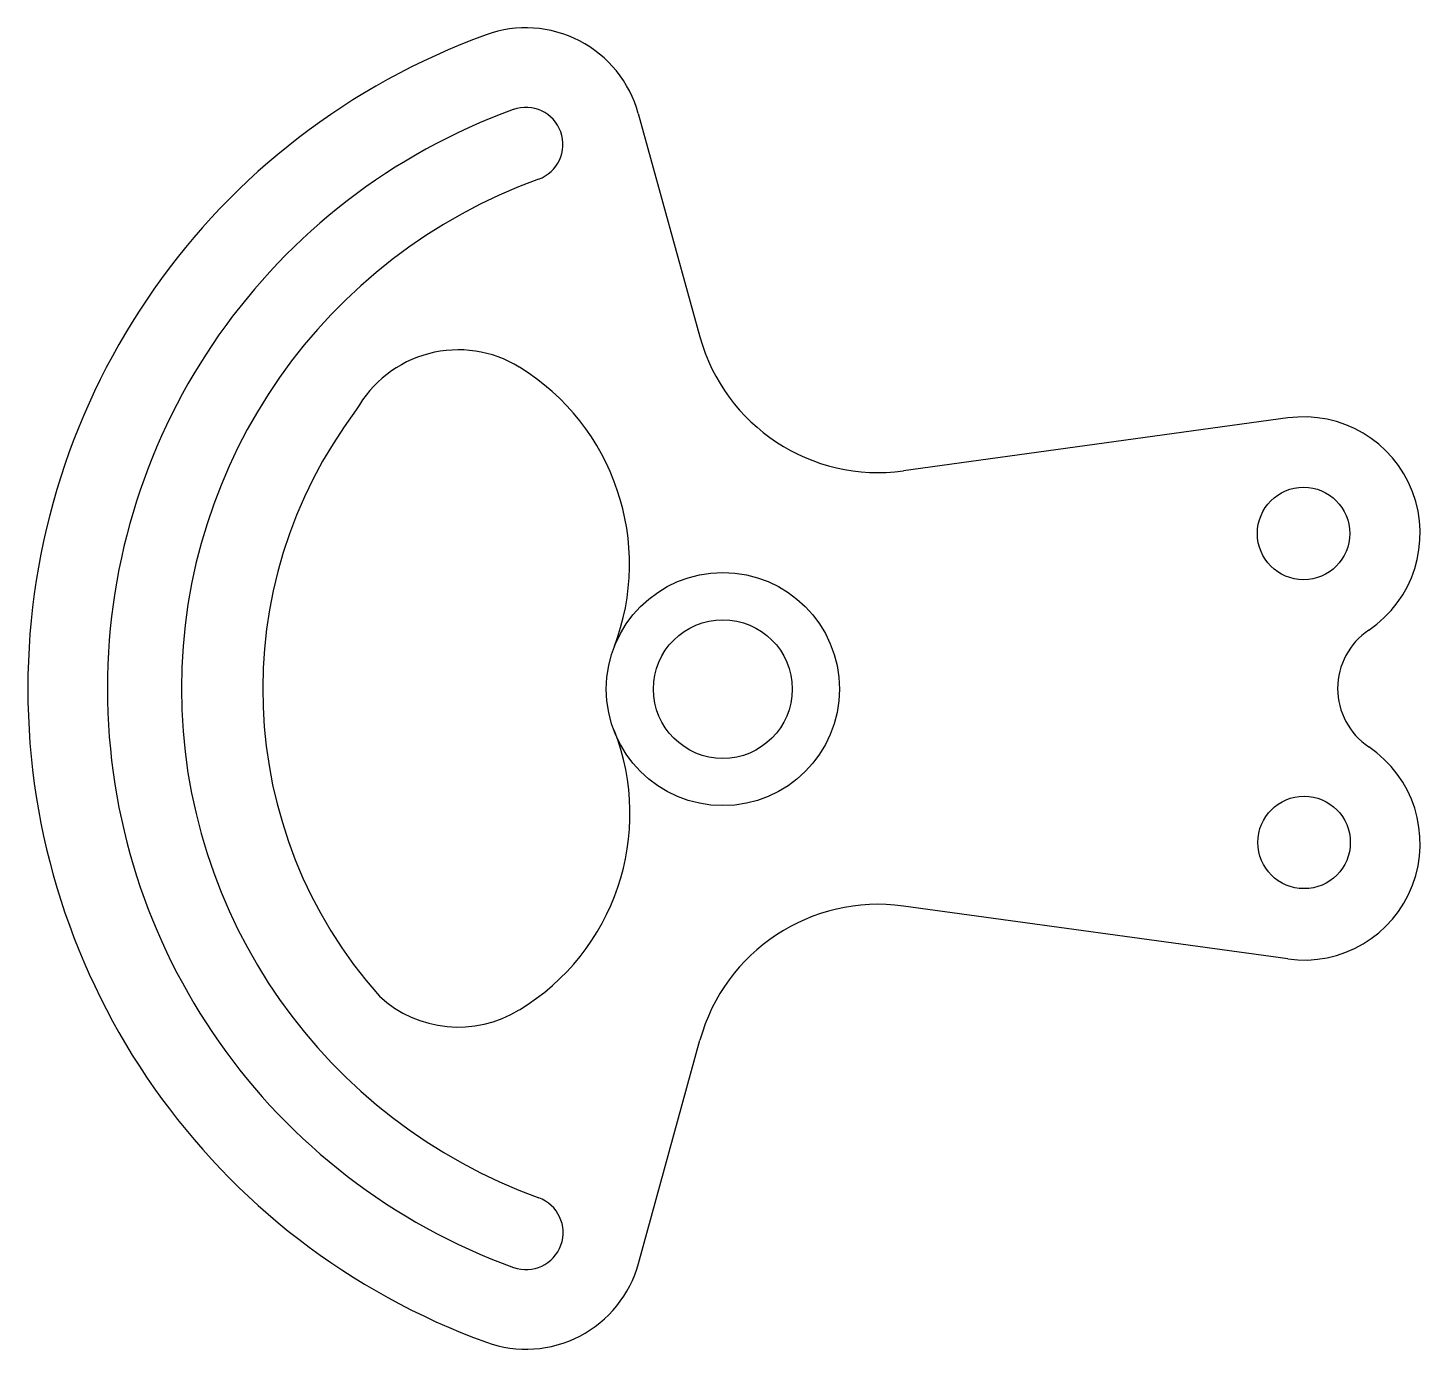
# Model space of a CAD drawing. Header units: millimetres. Extents: x 132.7 to 208, y 137.2 to 208.6.
import ezdxf

# ---------------------------------------------------------------- set-up
doc = ezdxf.new("R2010")
doc.units = ezdxf.units.MM

msp = doc.modelspace()

# ---------------------------------------------------------------- linework, layer by layer
for p, q in [((165.694, 204.021), (169.027, 191.949)), ((200.799, 187.563), (180.03, 184.703)), ((200.799, 158.323), (180.03, 161.183)), ((165.706, 141.867), (169.024, 153.929))]:
    msp.add_line(p, q)
for centre, radius in [((201.659, 181.321), 2.5), ((170.266, 172.91), 6.3), ((170.266, 172.91), 3.75), ((201.683, 164.624), 2.5)]:
    msp.add_circle(centre, radius)
for centre, radius, start, end in [((159.621, 202.344), 6.3, 15.43369, 109.90332), ((170.266, 172.943), 37.569, 109.90332, 250.11751), ((170.266, 172.943), 33.269, 109.90332, 250.11751), ((159.621, 202.344), 2, 289.90332, 109.90332), ((170.266, 172.943), 29.269, 109.90332, 250.11751), ((178.666, 194.61), 10, 195.43369, 277.83856), ((155.966, 184.943), 6.3, 58.42843, 151.04701), ((152.72, 179.661), 12.5, 338.95607, 58.42843), ((170.391, 172.91), 25, 142.89233, 221.616), ((201.659, 181.321), 6.3, 303.94672, 97.83856), ((207.299, 172.943), 3.8, 123.94672, 236.05328), ((152.85, 166.181), 12.395, 301.16687, 21.37222), ((201.659, 164.564), 6.3, 262.16144, 56.05328), ((178.666, 151.276), 10, 82.16144, 164.61818), ((155.966, 160.943), 6.3, 227.38732, 301.57157), ((159.632, 143.538), 2, 250.11751, 70.11751), ((159.632, 143.538), 6.3, 250.11751, 344.61818)]:
    msp.add_arc(centre, radius, start, end)

doc.saveas('drawing.dxf')
